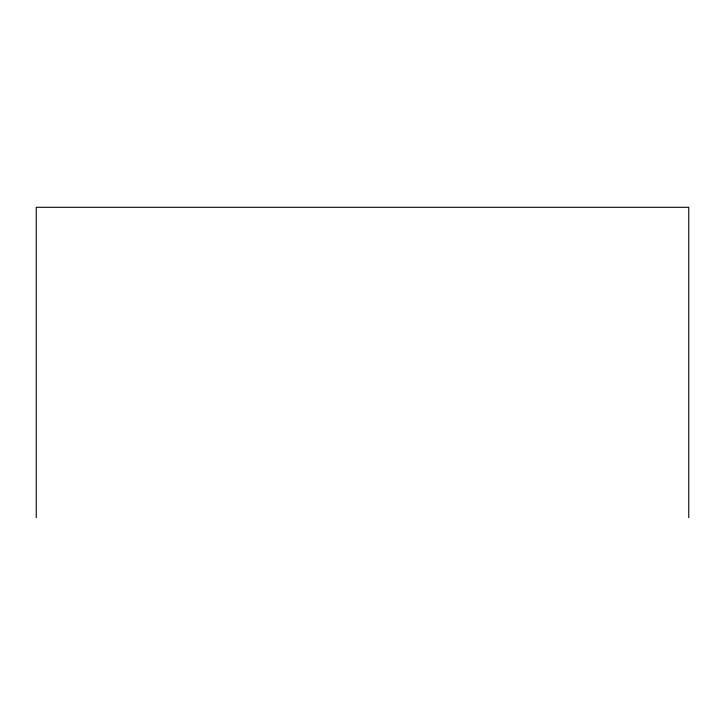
<?xml version="1.0" encoding="UTF-8"?>
<svg xmlns="http://www.w3.org/2000/svg" width="725" height="725" viewBox="0 0 725 725"><rect width="100%" height="100%" fill="white"/><g stroke="black" fill="none" stroke-linecap="round" stroke-linejoin="round"><path stroke-width="1.09" d="M688.75 517.704L688.75 207.296L36.25 207.296L36.25 517.704"/></g></svg>
